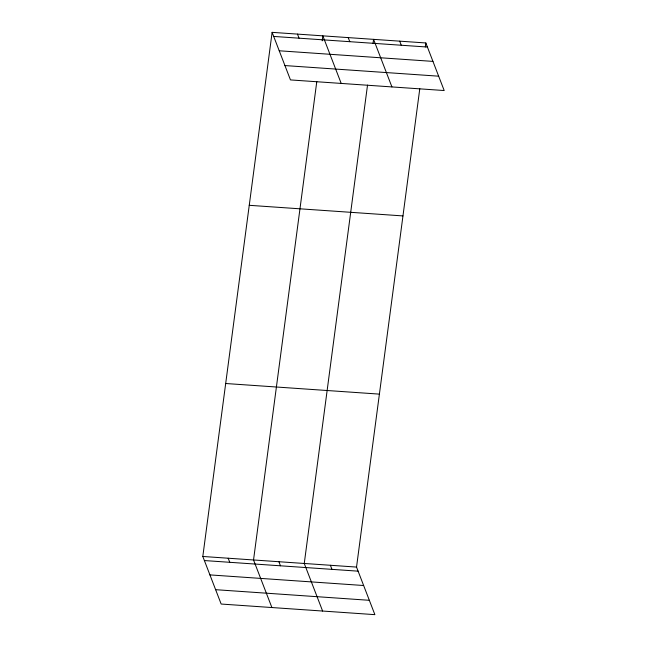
<?xml version="1.0" encoding="UTF-8"?>
<svg xmlns="http://www.w3.org/2000/svg" width="647" height="647" viewBox="0 0 647 647"><rect width="100%" height="100%" fill="white"/><g stroke="black" fill="none" stroke-linecap="round" stroke-linejoin="round"><path stroke-width="0.97" d="M419.79 88.688L356.529 567.079L374.88 614.65L221.161 604.039L202.81 556.469L272.12 32.35L425.839 42.961L444.19 90.531L290.471 79.921L272.12 32.35M316.795 81.579L253.535 559.97L271.894 607.541M322.19 40.826L322.845 35.852L341.204 83.423M367.528 85.081L304.26 563.472L322.618 611.043M373.044 43.333L373.57 39.354L391.928 86.924M425.314 46.94L425.839 42.961M273.697 36.434L427.408 47.045M279.229 50.781L432.948 61.392M284.939 65.565L438.658 76.184M249.249 205.309L402.968 215.92M225.682 383.509L379.401 394.12M202.81 556.469L356.529 567.079M204.387 560.553L358.098 571.164M209.919 574.9L363.638 585.511M215.629 589.684L369.348 600.303M399.7 41.157L401.277 45.241M348.207 37.607L349.784 41.683M297.483 34.105L299.06 38.181M330.391 565.276L331.968 569.36M278.897 561.725L280.474 565.802M228.173 558.224L229.75 562.3"/></g></svg>
